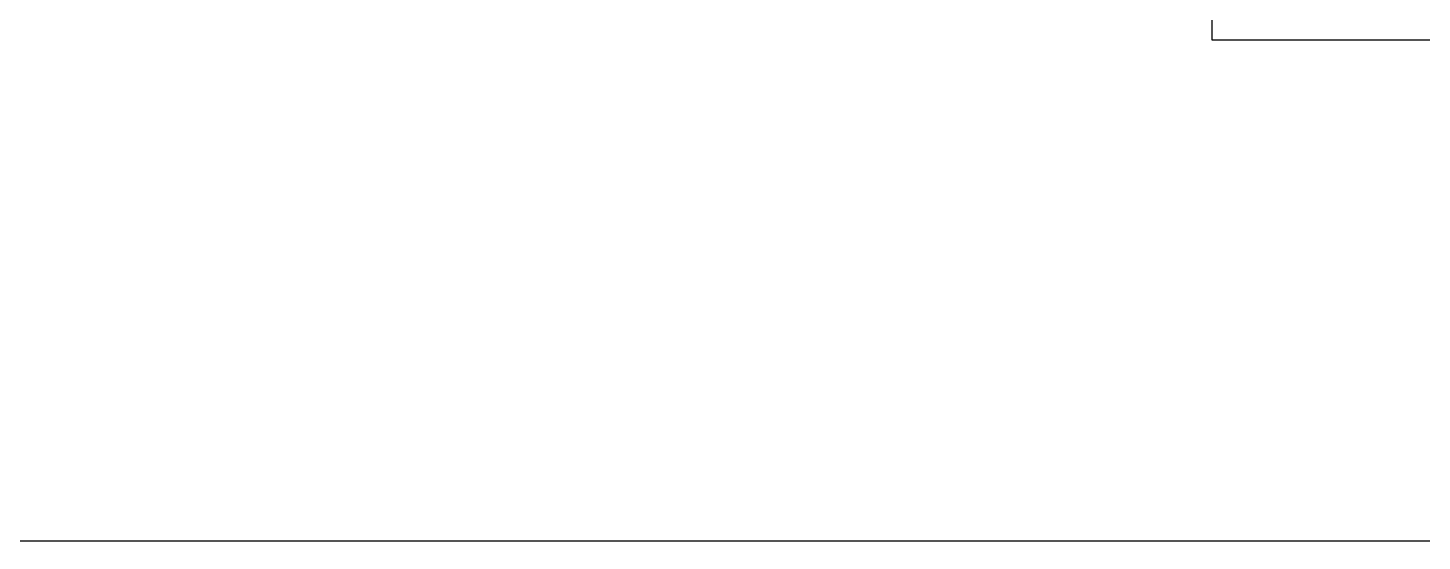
# Model space of a CAD drawing. Header units: millimetres. Extents: x -5841 to 140562, y 1006 to 102310.
# Drawn here: x 14568 to 29485, y 1006 to 6497 of the extents above; entities that cross this region are included whole.
import ezdxf

# ---------------------------------------------------------------- set-up
doc = ezdxf.new("R2010")
doc.units = ezdxf.units.MM
doc.header["$LTSCALE"] = 10
doc.layers.add('CONCEPT HOUSE', color=7, linetype='Continuous')

msp = doc.modelspace()

# ---------------------------------------------------------------- linework, layer by layer
at = {"layer": 'CONCEPT HOUSE', "color": 140, "ltscale": 10}
for p, q in [((27237.57656687193, 6367.215834173126), (27237.57656687193, 9329.715834173068)), ((31262.57656687105, 6367.215834173126), (27237.57656687193, 6367.215834173126))]:
    msp.add_line(p, q, dxfattribs=at)
at = {"layer": 'CONCEPT HOUSE', "color": 0, "ltscale": 10, "true_color": 0xf8d731}
msp.add_lwpolyline([(1240.506211472559, 35787.13630391848), (54043.25382935803, 35787.13630391848), (54043.25382935803, 1005.745660272005), (1240.506211472559, 1005.745660272005)], close=True, dxfattribs=at)

doc.saveas('drawing.dxf')
